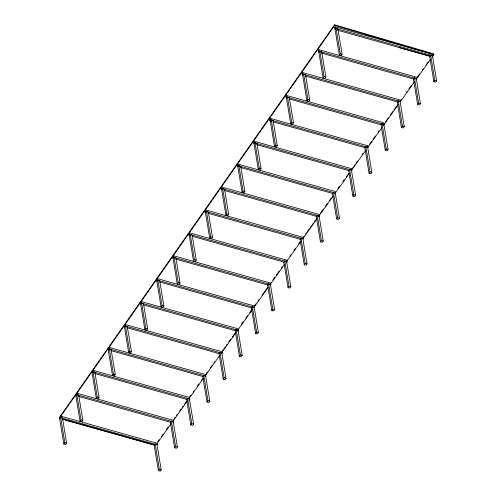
<?xml version="1.0" encoding="UTF-8"?>
<svg xmlns="http://www.w3.org/2000/svg" width="496" height="496" viewBox="0 0 496 496"><rect width="100%" height="100%" fill="white"/><g stroke="black" fill="none" stroke-linecap="round" stroke-linejoin="round"><path stroke-width="0.74" d="M334.54 24.8L59.346 417.582L59.446 418.196L334.639 25.414L334.54 24.8L433.82 53.921L433.919 54.535L432.121 57.059M125.122 324.458L124.428 325.45L124.688 327.05L125.383 326.052L125.122 324.458L221.96 351.72L222.227 353.319L126.12 326.263M109.325 348.973L108.63 349.971L108.364 348.372M157.505 280.209L254.628 307.557L254.367 305.958L157.238 278.609L157.505 280.209L156.81 281.207L156.544 279.608M270.134 285.671L270.835 284.673L270.574 283.08L173.302 255.688L173.569 257.288L172.868 258.28L172.602 256.686M286.335 262.787L287.041 261.795L286.775 260.195L189.36 232.767L189.627 234.366L188.926 235.358L188.666 233.765M141.18 301.537L140.486 302.529L140.746 304.129L141.447 303.13L141.18 301.537L238.161 328.842L238.427 330.441L237.727 331.433M60.183 417.136L60.884 416.144L157.145 443.25L157.406 444.844L61.144 417.744L60.884 416.144M205.511 209.87L204.811 210.862L205.077 212.462L205.778 211.47L205.511 209.87L302.982 237.317L303.242 238.911L205.778 211.47M221.718 186.992L221.011 187.984L221.278 189.584L221.979 188.585L221.718 186.992L319.182 214.433L319.449 216.033L318.742 217.025M237.925 164.108L237.218 165.1L237.485 166.699L238.185 165.707L237.925 164.108L335.389 191.549L335.656 193.149L334.949 194.141M254.126 141.23L253.425 142.222L253.685 143.815L254.392 142.823L254.126 141.23L351.59 168.671L351.856 170.271L254.392 142.823M302.74 72.583L302.033 73.575L302.3 75.175L303 74.183L302.74 72.583L400.204 100.025L400.464 101.624L303 74.183M270.332 118.346L270.593 119.945L368.057 147.386L367.796 145.787L270.332 118.346L269.626 119.338L269.892 120.937L271.38 121.353M286.533 95.461L285.832 96.46L286.093 98.053L286.8 97.061L286.533 95.461L383.997 122.909L384.264 124.502L383.563 125.5M318.94 49.699L318.24 50.691L318.506 52.291L319.207 51.299L318.94 49.699L416.404 77.147L416.671 78.74L415.964 79.732M335.147 26.821L334.44 27.813L334.707 29.413L335.414 28.415L335.147 26.821L432.611 54.262L432.878 55.862L432.171 56.854M269.892 120.937L270.593 119.945M60.617 417.372L59.65 418.736L63.841 444.063L65.683 444.577L66.644 443.213L62.453 417.886L60.617 417.372L64.809 442.699L63.841 444.063M141.639 302.963L140.672 304.327L144.863 329.654L146.698 330.175L147.665 328.805L143.474 303.478L141.639 302.963L145.83 328.29L144.863 329.654M255.068 142.792L254.101 144.156L258.292 169.483L260.127 170.004L261.094 168.634L256.903 143.307L255.068 142.792L259.259 168.119L258.292 169.483M76.824 394.487L75.857 395.851L80.048 421.178L81.883 421.699L82.851 420.335L78.659 395.008L76.824 394.487L81.015 419.814L80.048 421.178M93.025 371.609L92.058 372.973L96.249 398.3L98.09 398.815L99.057 397.451L94.86 372.124L93.025 371.609L97.216 396.936L96.249 398.3M125.432 325.841L124.465 327.211L128.656 352.538L130.498 353.053L131.465 351.689L127.267 326.362L125.432 325.841L129.623 351.174L128.656 352.538M157.84 280.079L156.872 281.449L161.07 306.776L162.905 307.291L163.872 305.927L159.681 280.6L157.84 280.079L162.037 305.406L161.07 306.776M174.046 257.201L173.079 258.565L177.27 283.892L179.106 284.406L180.073 283.042L175.882 257.715L174.046 257.201L178.238 282.528L177.27 283.892M222.654 188.554L221.693 189.918L225.885 215.245L227.72 215.766L228.687 214.396L224.496 189.069L222.654 188.554L226.852 213.881L225.885 215.245M303.676 74.146L302.709 75.51L306.906 100.837L308.741 101.358L309.709 99.994L305.511 74.667L303.676 74.146L307.867 99.473L306.906 100.837M112.456 375.416L108.264 350.089L109.232 348.725L111.067 349.24L115.258 374.567L114.291 375.937L112.456 375.416L113.423 374.052L109.064 347.38L205.753 374.604L206.02 376.204L110.056 349.184M325.909 77.109L324.942 78.473L323.107 77.959L318.916 52.632L319.883 51.268L321.718 51.782L325.909 77.109L324.074 76.595L319.883 51.268M171.362 421.11L170.401 422.474L174.592 447.801L176.427 448.316L177.394 446.952L173.203 421.625L171.362 421.11L175.559 446.437L174.592 447.801M187.569 398.226L186.601 399.59L190.793 424.917L192.634 425.438L193.595 424.074L189.404 398.747L187.569 398.226L191.76 423.553L190.793 424.917M252.383 306.702L251.416 308.066L255.614 333.393L257.449 333.913L258.416 332.543L254.219 307.216L252.383 306.702L256.575 332.029L255.614 333.393M268.59 283.817L267.623 285.188L271.814 310.515L273.649 311.029L274.617 309.665L270.425 284.338L268.59 283.817L272.781 309.144L271.814 310.515M300.998 238.055L300.03 239.419L304.222 264.746L306.057 265.267L307.024 263.903L302.833 238.576L300.998 238.055L305.189 263.382L304.222 264.746M317.198 215.177L316.231 216.541L320.428 241.868L322.264 242.383L323.231 241.019L319.04 215.692L317.198 215.177L321.396 240.504L320.428 241.868M333.405 192.293L332.438 193.657L336.629 218.984L338.47 219.505L339.431 218.135L335.24 192.808L333.405 192.293L337.596 217.62L336.629 218.984M349.612 169.409L348.645 170.779L352.836 196.106L354.671 196.621L355.638 195.257L351.441 169.93L349.612 169.409L353.803 194.736L352.836 196.106M365.812 146.531L364.845 147.895L369.036 173.222L370.878 173.743L371.845 172.372L367.648 147.045L365.812 146.531L370.004 171.858L369.036 173.222M382.019 123.647L381.052 125.017L385.243 150.344L387.078 150.858L388.046 149.494L383.854 124.167L382.019 123.647L386.21 148.974L385.243 150.344M398.22 100.769L397.253 102.133L401.444 127.46L403.285 127.974L404.252 126.61L400.055 101.283L398.22 100.769L402.411 126.096L401.444 127.46M414.427 77.884L413.459 79.248L417.651 104.575L419.486 105.096L420.453 103.732L416.262 78.405L414.427 77.884L418.618 103.211L417.651 104.575M430.627 55.006L429.66 56.37L433.857 81.697L435.693 82.212L436.654 80.848L432.462 55.521L430.627 55.006L434.818 80.333L433.857 81.697M189.112 400.074L189.819 399.082L189.553 397.488L93 370.301L93.267 371.901L189.819 399.082M206.454 211.439L205.487 212.803L209.678 238.13L211.513 238.644L212.48 237.28L208.289 211.953L206.454 211.439L210.645 236.766L209.678 238.13M238.861 165.67L237.894 167.04L242.085 192.367L243.927 192.882L244.894 191.518L240.696 166.191L238.861 165.67L243.052 190.997L242.085 192.367M271.269 119.908L270.301 121.278L274.493 146.605L276.334 147.12L277.301 145.756L273.104 120.429L271.269 119.908L275.46 145.235L274.493 146.605M287.475 97.03L286.502 98.394L290.699 123.721L292.535 124.236L293.502 122.872L289.311 97.545L287.475 97.03L291.667 122.357L290.699 123.721M336.083 28.384L335.116 29.748L339.314 55.075L341.149 55.595L342.116 54.225L337.925 28.898L336.083 28.384L340.281 53.711L339.314 55.075M190.247 234.317L189.28 235.681L193.477 261.008L195.312 261.528L196.28 260.164L192.088 234.837L190.247 234.317L194.444 259.644L193.477 261.008M323.107 77.959L324.074 76.595M203.775 375.348L202.808 376.712L206.999 402.039L208.835 402.554L209.802 401.19L205.611 375.863L203.775 375.348L207.967 400.675L206.999 402.039M219.976 352.464L219.009 353.828L223.2 379.155L225.041 379.676L226.009 378.305L221.811 352.978L219.976 352.464L224.167 377.791L223.2 379.155M236.183 329.58L235.216 330.95L239.407 356.277L241.242 356.791L242.209 355.427L238.018 330.1L236.183 329.58L240.374 354.913L239.407 356.277M284.791 260.939L283.824 262.303L288.021 287.63L289.856 288.145L290.823 286.781L286.632 261.454L284.791 260.939L288.988 286.266L288.021 287.63M155.161 443.988L154.194 445.358L158.385 470.685L160.22 471.2L161.188 469.836L156.996 444.509L155.161 443.988L159.352 469.315L158.385 470.685M172.906 422.958L173.612 421.966L173.346 420.366L76.942 393.223L77.202 394.822L173.612 421.966M157.883 441.57L159.222 439.692M161.392 436.641L163.234 434.056M166.247 429.821L168.138 427.168M173.755 419.281L175.076 417.421M176.161 415.896L177.053 414.644M179.726 410.886L181.065 409.008M182.137 407.501L183.024 406.261M184.63 403.998L185.523 402.746M185.671 402.535L186.552 401.295M189.639 396.955L190.966 395.095M193.099 392.1L193.992 390.842M197.11 386.458L198.908 383.935M201.556 380.215L202.461 378.944M205.53 374.635L207.365 372.056M210.385 367.815L212.269 365.168M213.919 362.855L214.799 361.615M222.307 351.069L223.188 349.829M223.857 348.886L225.196 347.008M226.275 345.489L227.162 344.249M228.761 341.998L229.654 340.746M229.809 340.529L230.69 339.289M232.326 336.989L235.104 333.089M241.242 324.465L243.046 321.929M245.694 318.209L247.485 315.698M249.668 312.629L251.497 310.056M254.615 305.672L255.955 303.794M258.056 300.849L258.937 299.609M262.031 295.263L264.87 291.27M265.558 290.303L267.325 287.823M270.413 283.483L271.3 282.243M272.893 279.998L273.786 278.746M273.947 278.523L274.827 277.283M276.458 274.989L277.351 273.736M277.915 272.943L279.242 271.083M281.362 268.1L282.255 266.848M286.266 261.212L287.184 259.923M289.831 256.203L290.724 254.95M293.806 250.623L295.628 248.062M298.747 243.679L300.086 241.8M303.205 237.41L304.098 236.158M305.722 233.876L306.609 232.636M307.216 231.775L309.002 229.27M309.696 228.296L311.463 225.816M312.12 224.886L313.46 223.008M314.551 221.476L315.431 220.236M320.59 212.989L323.38 209.076M325.494 206.1L327.348 203.496M329.511 200.465L331.322 197.916M337.943 188.616L339.76 186.062M342.879 181.679L344.218 179.8M346.332 176.83L347.212 175.59M347.336 175.417L348.676 173.538M351.348 169.781L353.133 167.276M353.834 166.29L355.155 164.43M356.252 162.893L357.591 161.008M362.223 154.51L363.103 153.27M369.625 144.1L371.485 141.49M373.197 139.091L375.46 135.91M378.095 132.203L378.994 130.944M385.609 121.644L388.349 117.8M390.464 114.824L392.807 111.538M393.998 109.864L394.878 108.624M395.486 107.781L396.819 105.902M400.384 100.893L401.276 99.64M406.354 92.504L407.241 91.264M408.853 88.995L411.655 85.064M417.322 77.091L419.597 73.898M422.226 70.203L423.15 68.913M425.797 65.193L428.042 62.043M157.096 443.436L171.033 423.851M173.141 420.893L187.407 400.849M189.013 398.598L203.453 378.305M205.635 375.236L219.567 355.669M221.817 352.513L235.997 332.587M237.776 330.082L252.371 309.585M254.169 307.055L268.1 287.488M270.351 284.332L284.586 264.331M286.372 261.82L300.905 241.403M302.703 238.874L317.08 218.674M318.463 216.733L333.262 195.945M334.961 193.564L349.438 173.222M351.236 170.692L365.719 150.35M367.865 147.337L381.796 127.763M383.551 125.302L398.257 104.631M400.043 102.126L414.6 81.679M416.398 79.155L430.354 59.545M335.414 28.415L432.878 55.862M399.683 47.703L429.958 56.228M337.658 30.244L429.939 56.222M340.281 53.711L342.116 54.225M434.818 80.333L436.654 80.848M319.207 51.299L416.671 78.74M321.458 53.122L413.751 79.112M418.618 103.211L420.453 103.732M305.251 76.006L397.55 101.99M307.867 99.473L309.709 99.994M402.411 126.096L404.252 126.61M286.8 97.061L384.264 124.502M289.05 98.884L381.343 124.874M291.667 122.357L293.502 122.872M386.21 148.974L388.046 149.494M272.843 121.768L365.143 147.752M275.46 145.235L277.301 145.756M370.004 171.858L371.845 172.372M256.643 144.652L348.936 170.636M259.259 168.119L261.094 168.634M353.803 194.736L355.638 195.257M238.185 165.707L335.656 193.149M240.461 167.536L332.735 193.521M243.052 190.997L244.894 191.518M337.596 217.62L339.431 218.135M221.979 188.585L319.449 216.033M224.229 190.414L316.529 216.399M226.852 213.881L228.687 214.396M321.396 240.504L323.231 241.019M208.029 213.292L300.328 239.283M210.645 236.766L212.48 237.28M305.189 263.382L307.024 263.903M189.627 234.366L287.041 261.795M191.884 236.189L284.121 262.161M194.444 259.644L196.28 260.164M288.988 286.266L290.823 286.781M173.569 257.288L270.835 284.673M175.813 259.11L267.921 285.045M178.238 282.528L180.073 283.042M272.781 309.144L274.617 309.665M159.749 282.032L251.72 307.929M162.037 305.406L163.872 305.927M256.575 332.029L258.416 332.543M141.447 303.13L238.427 330.441M143.685 304.953L235.519 330.813M145.83 328.29L147.665 328.805M240.374 354.913L242.209 355.427M126.889 327.67L219.319 353.691M129.623 351.174L131.465 351.689M224.167 377.791L226.009 378.305M110.825 350.591L203.85 376.78M113.423 374.052L115.258 374.567M207.967 400.675L209.802 401.19M94.761 373.513L186.918 399.46M97.216 396.936L99.057 397.451M191.76 423.553L193.595 424.074M78.697 396.434L170.717 422.344M81.015 419.814L82.851 420.335M175.559 446.437L177.394 446.952M63.823 419.43L154.299 444.906M61.907 419.145L154.516 445.222M64.809 442.699L66.644 443.213M159.352 469.315L161.188 469.836M334.639 25.414L433.919 54.535M92.306 371.293L92.566 372.893M76.241 394.215L76.508 395.814"/></g></svg>
